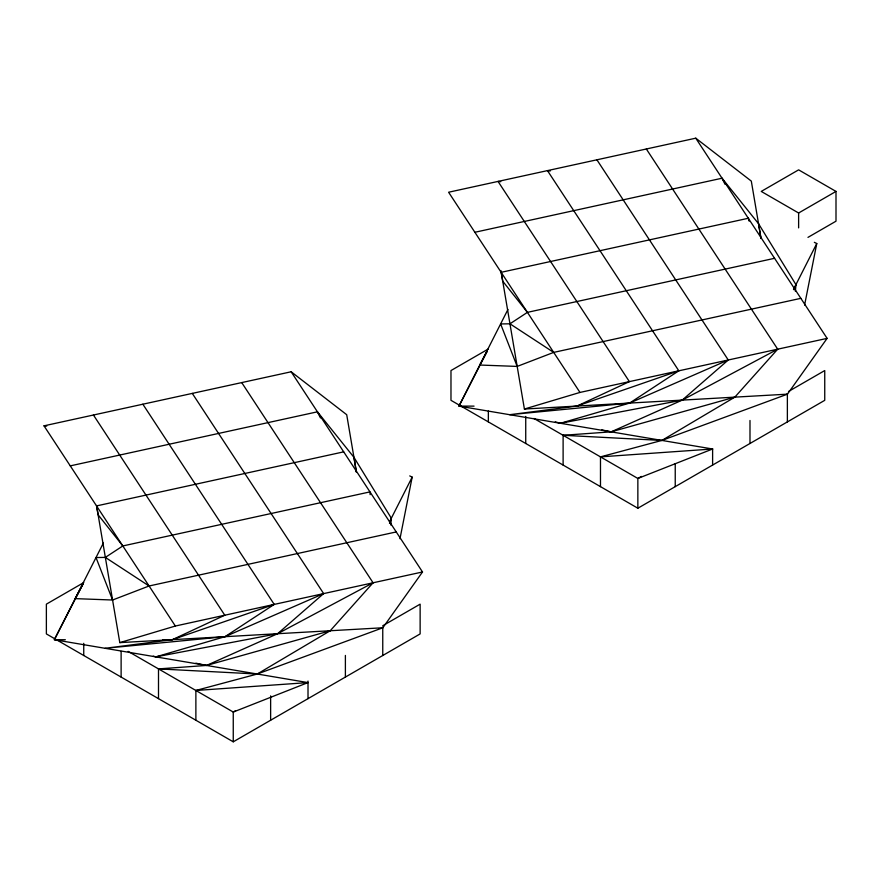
<?xml version="1.0" encoding="UTF-8"?>
<svg xmlns="http://www.w3.org/2000/svg" width="880" height="880" viewBox="0 0 880 880"><rect width="100%" height="100%" fill="white"/><g stroke="black" fill="none" stroke-linecap="round" stroke-linejoin="round"><path stroke-width="1.32" d="M390.786 525.041L391.336 518.232L353.936 457.314L317.427 411.818L70.268 465.872M795.399 291.434L795.938 284.636L758.538 223.718L722.029 178.222L474.881 232.276M399.982 538.725L412.17 477.136L409.728 475.915M804.584 305.118L816.772 243.54L814.341 242.319M389.488 523.391L391.336 518.232M794.101 289.795L795.938 284.636M103.367 543.037L54.34 639.727L307.989 682.594L233.255 712.052L128.128 651.365M389.488 521.862L412.17 477.136M507.969 309.441L458.953 406.131L712.602 448.998L637.857 478.456L533.907 418.44M793.485 289.465L816.772 243.54M83.127 583.792L54.34 639.727L65.329 639.716M487.102 351.406L458.953 406.131L474.056 406.12M83.138 583.726L75.174 598.631L112.574 600.017L149.083 585.992L396.242 531.938M487.135 351.274L479.787 365.035L517.176 366.421L553.685 352.396L800.844 298.342M195.877 720.236L195.877 690.47L257.257 674.025L382.833 627.77L422.51 571.978L291.159 371.778L44 425.832L175.351 626.032L422.51 571.978M600.479 486.64L600.479 456.874L661.87 440.429L787.446 394.163L827.112 338.371L695.761 138.182L448.602 192.236L579.964 392.436L827.112 338.371M158.499 698.654L158.499 668.899L257.257 674.025L330.231 630.74L373.076 582.78L241.725 382.591M563.112 465.058L563.112 435.292L661.87 440.429L734.833 397.144L777.689 349.184L646.327 148.995M192.291 393.404L323.642 593.593L277.618 633.71L206.536 665.445L158.499 668.899M596.904 159.808L728.255 359.997L682.231 400.114L611.138 431.849L563.112 435.292M112.574 600.017L96.008 557.546L105.347 557.403L122.815 545.952L369.963 491.898L370.128 494.637M517.176 366.421L500.621 323.95L509.96 323.807L527.417 312.356L774.576 258.302M142.857 404.217L274.219 604.406L225.016 636.68L155.804 656.876L153.23 656.161M550.176 171.061L547.47 170.621L678.821 370.81L629.618 403.084L560.406 423.28L555.269 421.861M83.743 582.582L46.376 604.153L46.376 633.919L233.255 741.818L420.134 633.919L420.134 604.153L382.756 625.735M488.356 348.975L450.978 370.557L450.978 400.323L637.857 508.222L824.747 400.323L824.747 370.557L788.535 391.468M836 191.422L798.622 169.851L761.244 191.422L798.622 213.004L836 191.422L836 221.188L807.972 237.38M235.587 710.699L233.255 712.052L233.255 741.818M641.366 476.432L637.857 478.456L637.857 508.222M777.689 349.184L682.231 400.114L560.406 423.28M373.076 582.78L277.618 633.71L155.804 656.876M728.255 359.997L629.618 403.084L509.685 414.7L577.016 406.065L629.387 381.623L498.036 181.423L500.764 181.676M323.642 593.593L225.016 636.68L105.072 648.296L172.403 639.661L274.219 604.406M577.016 406.065L678.821 370.81M500.929 270.545L524.403 409.035L579.964 392.436M96.547 505.472L119.801 642.631L175.351 626.032M734.833 397.144L611.138 431.849L601.799 429.869M330.231 630.74L206.536 665.445L195.855 663.179M749.221 220.792L748.308 218.262L501.149 272.316L502.733 281.204L527.417 312.356M343.695 451.858L96.547 505.912L98.12 514.8L122.815 545.952M600.479 456.874L712.602 448.998M195.877 690.47L307.989 682.594M524.403 409.035L787.446 394.163M119.801 642.631L382.833 627.77M162.8 639.661L172.403 639.661L224.785 615.219L93.434 415.019M44 425.832L46.739 426.096M509.96 323.807L553.685 352.396M105.347 557.403L149.083 585.992M695.761 138.182L751.311 181.104L761.024 238.37M291.159 371.778L346.709 414.711L356.422 471.966M722.029 178.222L725.065 184.338M317.427 411.818L320.463 417.934M748.308 218.262L749.023 220.891M758.538 223.718L760.936 238.48M353.936 457.314L356.334 472.087M798.622 213.004L798.622 227.887M787.369 393.492L787.369 421.905M749.991 420.486L749.991 443.487M712.613 448.822L712.613 465.058M675.235 463.639L675.235 486.64M525.734 416.427L525.734 443.487M488.356 411.081L488.356 421.905M382.756 627.088L382.756 655.501M345.389 655.435L345.389 677.083M308.011 681.065L308.011 698.654M270.633 695.882L270.633 720.236M121.121 651.376L121.121 677.083M83.743 643.324L83.743 655.501"/></g></svg>
